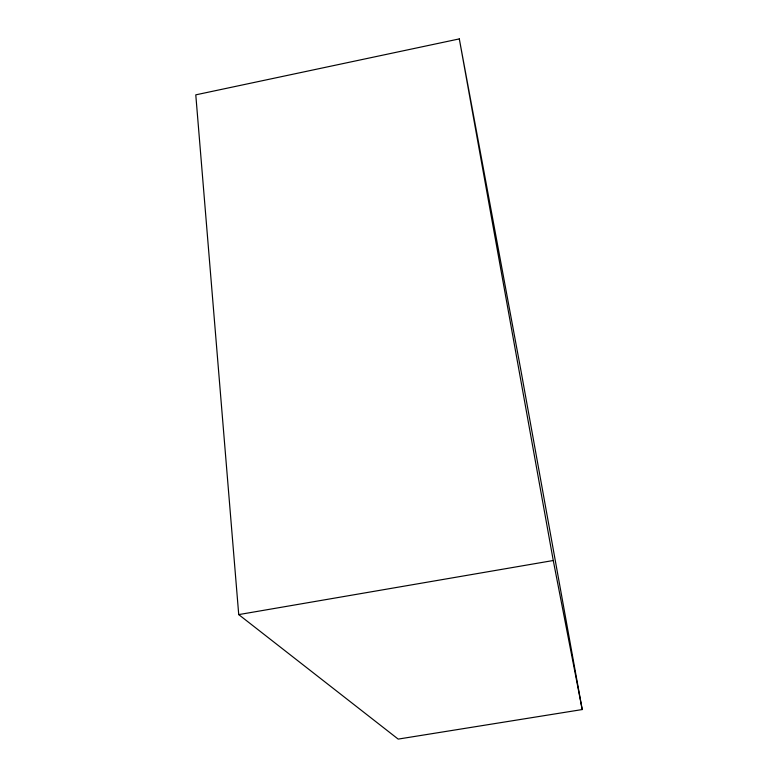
<?xml version="1.0" encoding="UTF-8"?>
<svg xmlns="http://www.w3.org/2000/svg" width="778" height="778" viewBox="0 0 778 778"><rect width="100%" height="100%" fill="white"/><g stroke="black" fill="none" stroke-linecap="round" stroke-linejoin="round"><path stroke-width="1.17" d="M459.312 38.9L195.784 94.848L238.729 614.601L398.19 739.1L582.216 709.555L521.124 371.573L459.312 38.9L553.265 560.51L582.216 709.555M238.729 614.601L553.265 560.51"/></g></svg>
